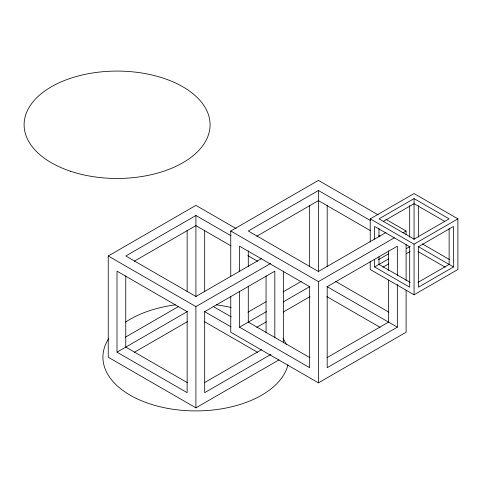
<?xml version="1.0" encoding="UTF-8"?>
<svg xmlns="http://www.w3.org/2000/svg" width="482" height="482" viewBox="0 0 482 482"><rect width="100%" height="100%" fill="white"/><g stroke="black" fill="none" stroke-linecap="round" stroke-linejoin="round"><path stroke-width="0.72" d="M279.042 359.855L195.915 407.844L108.239 357.228L108.239 255.99L195.915 205.374L236.18 228.619M230.98 235.74L195.915 215.496L125.772 255.99L195.915 296.484L261.503 258.617M134.213 261.238L195.915 225.618L230.98 245.868M230.751 276.746L230.751 230.999L318.427 180.382L378.177 214.876M370.381 220.503L318.427 190.504L248.284 230.999L318.427 271.499L385.968 232.499M256.731 236.252L318.427 200.633L370.381 230.625M125.447 337.165L178.702 306.419M117.005 352.167L187.143 392.661L187.143 311.667L117.005 271.173L117.005 352.167L187.468 311.486M108.239 255.99L195.915 306.606L270.601 263.491M134.213 352.354L187.468 321.608M370.224 241.934L370.224 218.858L414.062 193.547L457.9 218.858L457.9 269.48L414.062 294.785L370.224 269.48L370.224 261.286M414.062 198.608L378.991 218.858L414.062 239.108L449.134 218.858L414.062 198.608L414.062 239.668M383.539 221.298L414.062 203.675L444.585 221.298M247.959 312.179L266.148 301.678M283.03 291.929L301.214 281.434M239.518 291.182L239.518 327.176L266.474 311.619M283.356 301.871L309.986 286.495M230.751 230.999L318.427 281.621L394.409 237.753M402.856 232.878L406.103 230.999L406.103 234.752M256.731 327.362L266.474 321.741M283.356 311.993L309.986 296.617M378.509 259.635L388.896 253.634M374.61 259.449L374.61 266.944L388.733 258.792M406.272 248.67L410.164 246.416M370.224 218.858L414.062 244.169L457.9 218.858M382.889 267.227L388.733 263.853M406.272 253.731L410.164 251.477M204.356 382.726L261.503 349.727M270.92 354.415L204.681 392.661L204.681 311.667L274.818 271.173L274.818 337.918M417.96 282.416L449.134 264.413L449.134 228.42M453.514 266.944L418.448 287.194L418.448 246.7L453.514 226.45L453.514 266.944L417.96 246.416M326.868 357.734L388.564 322.115L388.564 280.12M397.331 284.434L397.331 327.176L327.194 367.67L327.194 286.682L397.331 246.188L397.331 275.433M230.751 296.243L230.751 332.237L318.427 382.859L406.103 332.237L406.103 290.242M385.968 219.376L406.103 230.999M422.34 243.886L449.622 259.635M417.96 251.477L445.235 267.227M378.822 235.499L380.123 236.252M410.164 282.416L378.991 264.413L378.991 256.918M374.61 266.944L409.682 287.194L409.682 246.7L374.61 226.45L374.61 239.199M335.635 281.434L388.89 312.179M326.868 286.495L397.331 327.176M326.868 296.617L380.123 327.362M247.869 255.617L257.611 261.238M309.986 357.734L248.284 322.115L248.284 286.121M213.122 306.419L231.306 316.921M239.518 327.176L309.661 367.67L309.661 286.682L239.518 246.188L239.518 271.685M204.356 311.486L230.98 326.856M204.356 321.608L257.611 352.354M187.468 382.726L125.772 347.106L125.772 275.861M418.448 205.639L418.448 237.138M414.062 244.169L414.062 294.785M409.682 205.639L409.682 237.138M406.103 244.501L406.103 280.494M388.564 250.875L388.564 270.372M378.991 228.42L378.991 236.668M327.194 205.32L327.194 266.811M318.427 190.504L318.427 271.872M318.427 281.621L318.427 382.859M309.661 205.32L309.661 266.811M283.585 270.986L283.585 342.979M266.052 275.861L266.052 332.857M248.284 250.875L248.284 266.624M204.681 230.306L204.681 291.797M195.915 215.496L195.915 296.858M195.915 306.606L195.915 407.844M187.143 230.306L187.143 291.797M287.959 364.868A92.99 53.689 0 0 1 172.918 409.248A92.99 53.689 0 0 1 108.781 338.466M125.633 322.066A92.99 53.689 0 0 1 175.424 304.859M216.4 304.859A92.99 53.689 0 0 1 231.155 307.546M283.042 338.466A92.99 53.689 0 0 1 286.284 344.57M70.595 171.267A92.99 53.689 0 0 0 210.086 124.772A92.99 53.689 0 0 0 70.595 78.277A92.99 53.689 0 0 0 70.595 171.267"/></g></svg>
